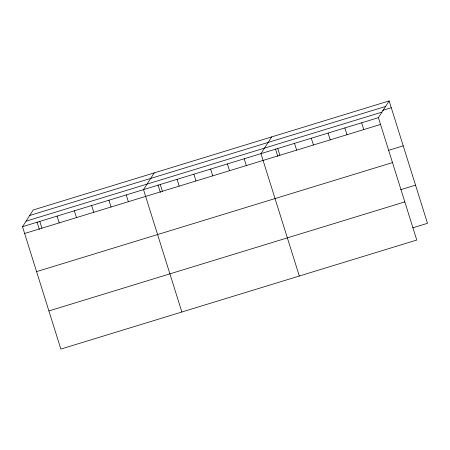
<?xml version="1.0" encoding="UTF-8"?>
<svg xmlns="http://www.w3.org/2000/svg" width="450" height="450" viewBox="0 0 450 450"><rect width="100%" height="100%" fill="white"/><g stroke="black" fill="none" stroke-linecap="round" stroke-linejoin="round"><path stroke-width="0.67" d="M389.149 100.924L378.416 117.658L416.767 240.041L60.851 349.076L22.5 226.699L33.233 209.959L389.149 100.924L427.5 223.301L412.734 227.829M154.243 172.884L143.511 189.624L181.862 312.007M271.693 136.907L260.966 153.641L299.317 276.024M29.689 215.482L385.605 106.448M382.551 110.379L391.275 107.707M26.044 221.175L381.96 112.134M22.5 226.699L378.416 117.658M24.626 233.482L380.543 124.442M388.463 150.379L403.228 145.851M36.579 271.626L392.496 162.591M400.781 189.681L415.547 185.158M48.898 310.933L404.814 201.893M361.637 122.799L363.763 129.583M344.858 127.941L346.984 134.724M328.078 133.082L330.204 139.866M311.299 138.223L313.425 145.007M294.519 143.359L296.646 150.143M277.746 148.5L279.872 155.284M275.501 149.04L277.808 156.403M244.187 158.782L246.313 165.566M227.407 163.924L229.534 170.708M210.628 169.065L212.754 175.849M193.849 174.201L195.975 180.984M177.069 179.342L179.196 186.126M160.29 184.483L162.416 191.267M158.046 185.023L160.352 192.386M126.225 194.917L128.351 201.701M108.939 200.216L111.066 207M91.648 205.515L93.774 212.299M74.362 210.808L76.489 217.592M57.077 216.107L59.203 222.891M39.786 221.4L41.912 228.184M37.035 222.097L39.341 229.461"/></g></svg>
